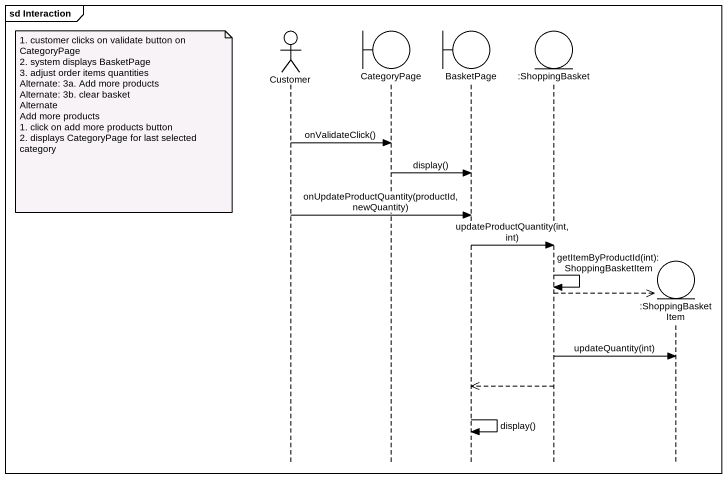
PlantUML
@startuml
mainframe sd Interaction
hide footbox
actor Customer
boundary CategoryPage
boundary BasketPage
entity ":ShoppingBasket" as ShoppingBasket
entity ":ShoppingBasketItem" as ShoppingBasketItem

note left of Customer
  1. customer clicks on validate button on CategoryPage
  2. system displays BasketPage
  3. adjust order items quantities
  Alternate: 3a. Add more products
  Alternate: 3b. clear basket
  Alternate
  Add more products
  1. click on add more products button
  2. displays CategoryPage for last selected category
end note
Customer -> CategoryPage : onValidateClick()
CategoryPage -> BasketPage : display()
Customer -> BasketPage : onUpdateProductQuantity(productId, newQuantity)
BasketPage -> ShoppingBasket : updateProductQuantity(int, int)
ShoppingBasket -> ShoppingBasket : getItemByProductId(int): ShoppingBasketItem
ShoppingBasket -->> ShoppingBasketItem **
ShoppingBasket -> ShoppingBasketItem : updateQuantity(int)
ShoppingBasket -->> BasketPage
BasketPage -> BasketPage : display()
@enduml
